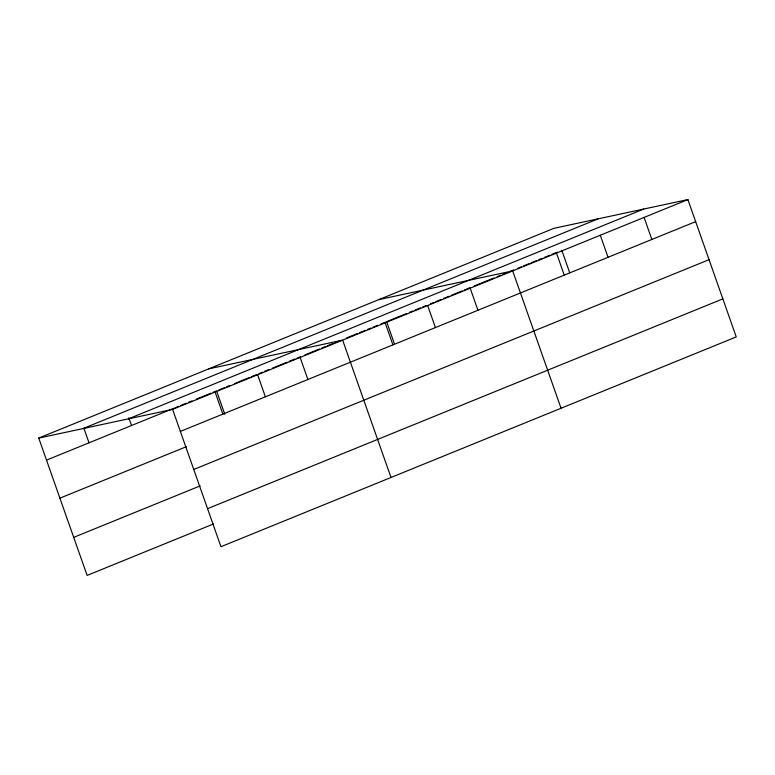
<?xml version="1.0" encoding="UTF-8"?>
<svg xmlns="http://www.w3.org/2000/svg" width="775" height="775" viewBox="0 0 775 775"><rect width="100%" height="100%" fill="white"/><g stroke="black" fill="none" stroke-linecap="round" stroke-linejoin="round"><path stroke-width="1.16" d="M38.75 438.078L554.048 228.286L687.89 199.582L736.25 336.922L220.953 546.714L172.593 409.374L38.75 438.078L87.11 575.418L213.532 523.948M82.915 428.604L598.213 218.812M128.427 418.849L643.715 209.056M46.51 460.118L174.046 408.202M175.169 407.747L178.521 406.381M180.759 405.47L186.358 403.184M188.596 402.273L191.948 400.907M196.424 399.086L210.965 393.167M213.203 392.257L216.564 390.891L224.837 414.392M218.802 389.98L224.392 387.703M226.629 386.793L229.981 385.427M234.457 383.606L249.008 377.687M251.236 376.776L256.835 374.49M259.073 373.579L262.425 372.213M264.662 371.302L269.138 369.481M272.5 368.115L287.041 362.196M289.278 361.286L294.868 359.009M297.106 358.098L300.468 356.733M304.943 354.911L319.484 348.992M321.722 348.082L325.074 346.706M327.312 345.795L332.911 343.519M335.149 342.608L338.501 341.242M346.328 338.055L357.517 333.502M359.755 332.591L365.354 330.315M367.592 329.404L370.944 328.038M373.182 327.127L377.657 325.306M381.009 323.94L385.485 322.119M406.313 313.633L386.609 321.664L394.485 344.042M409.597 312.296L412.891 310.959M415.08 310.068L420.554 307.84M422.743 306.948L426.027 305.612M430.406 303.829L433.69 302.492M435.879 301.601L441.353 299.373M443.542 298.482L449.025 296.253M451.215 295.362L462.162 290.896M464.351 290.005L469.824 287.777M474.203 285.994L493.917 277.973M497.201 276.636L500.485 275.299M502.675 274.408L507.053 272.626M510.337 271.289L513.631 269.942M518.01 268.16L521.294 266.823M523.483 265.932L528.957 263.703M531.146 262.812L536.62 260.584M538.809 259.693L542.093 258.356M544.283 257.465L549.766 255.237M551.955 254.345L557.428 252.117M172.593 409.374L687.89 199.582M180.352 431.423L695.65 221.631M59.908 498.17L186.329 446.7M193.75 469.466L709.048 259.673M73.712 537.366L200.134 485.906M207.555 508.662L722.852 298.879M378.839 299.615L512.682 270.911L561.052 408.251M208.795 368.852L342.637 340.147L391.007 477.478M644.083 217.417L651.852 239.465M600.286 235.251L608.046 257.29M561.807 250.335L569.683 272.713M556.489 253.076L564.248 275.125M470.173 288.222L477.933 310.262M427.664 305.524L435.424 327.573M385.156 322.836L392.915 344.885M300.128 357.449L307.888 379.498M257.62 374.761L265.379 396.8M215.101 392.063L222.871 414.112M128.815 417.793L131.537 425.504M83.981 428.488L89.028 442.816"/></g></svg>
